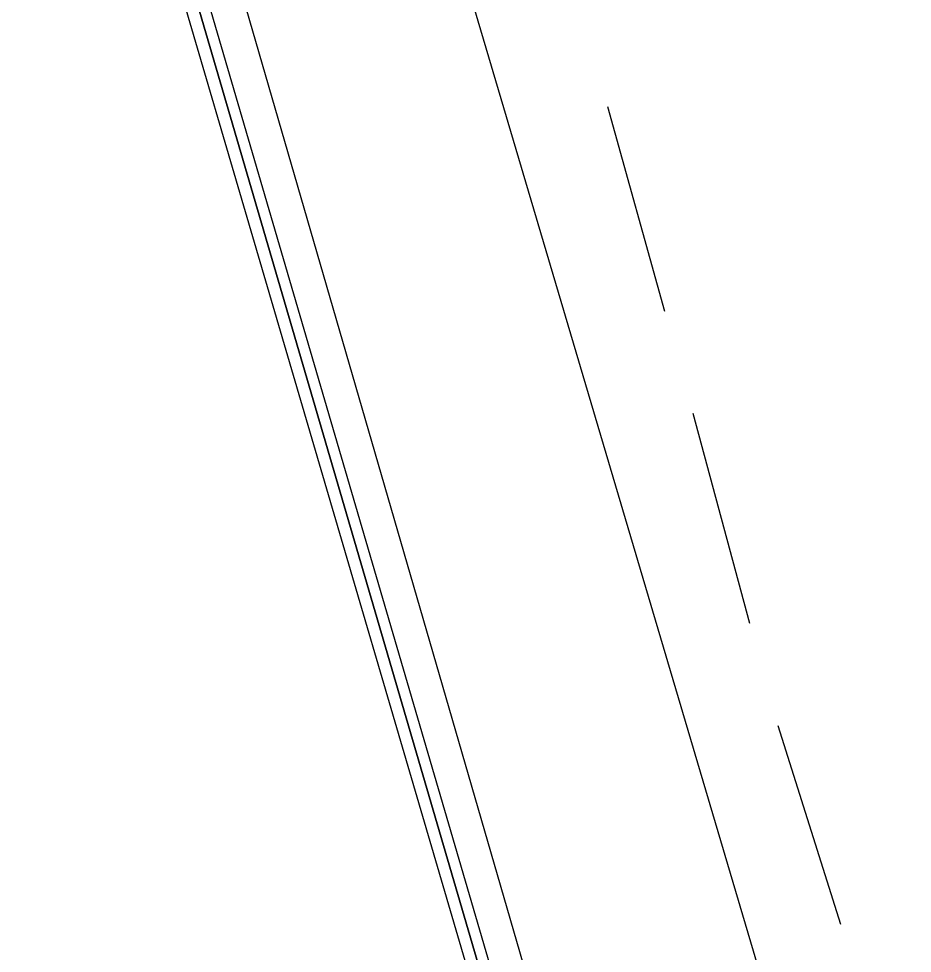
# Model space of a CAD drawing. Header units: feet. Extents: x -84 to 198, y -22 to 181.
# Drawn here: x 15.07 to 17.169, y 44.429 to 46.624 of the extents above; entities that cross this region are included whole.
import ezdxf

# ---------------------------------------------------------------- set-up
doc = ezdxf.new("R2010")
doc.units = ezdxf.units.FT
doc.layers.add('A-LINEA', color=7, linetype='CONTINUOUS')

msp = doc.modelspace()

# ---------------------------------------------------------------- linework, layer by layer
at = {"layer": 'A-LINEA'}
for p, q in [((15.07, 48.4907), (17.1689, 41.2494)), ((15.07, 48.4907), (17.1689, 41.2494)), ((17.0533, 43.5644), (16, 47.1244)), ((17.0533, 43.5644), (16, 47.1244)), ((16.4533, 46.4178), (16.5867, 45.9378)), ((16.4533, 46.4178), (16.5867, 45.9378)), ((16.6533, 45.6978), (16.7867, 45.2044)), ((16.6533, 45.6978), (16.7867, 45.2044)), ((16.8533, 44.9644), (17, 44.4978)), ((16.8533, 44.9644), (17, 44.4978))]:
    msp.add_line(p, q, dxfattribs=at)
for points in [[(16.4533, 43.2711), (15.3467, 47.0444), (15.3467, 47.0578), (15.3733, 47.0578), (16.48, 43.2711), (16.4667, 43.2578), (16.4533, 43.2711)], [(16.4533, 43.2711), (15.3467, 47.0444), (15.3467, 47.0578), (15.3733, 47.0578), (16.48, 43.2711), (16.4667, 43.2578), (16.4533, 43.2711)], [(16.48, 43.2711), (15.3733, 47.0578), (15.3867, 47.0578), (15.4, 47.0578), (16.5067, 43.2711), (16.48, 43.2711)], [(16.48, 43.2711), (15.3733, 47.0578), (15.3867, 47.0578), (15.4, 47.0578), (16.5067, 43.2711), (16.48, 43.2711)]]:
    msp.add_lwpolyline(points, dxfattribs=at)

doc.saveas('drawing.dxf')
